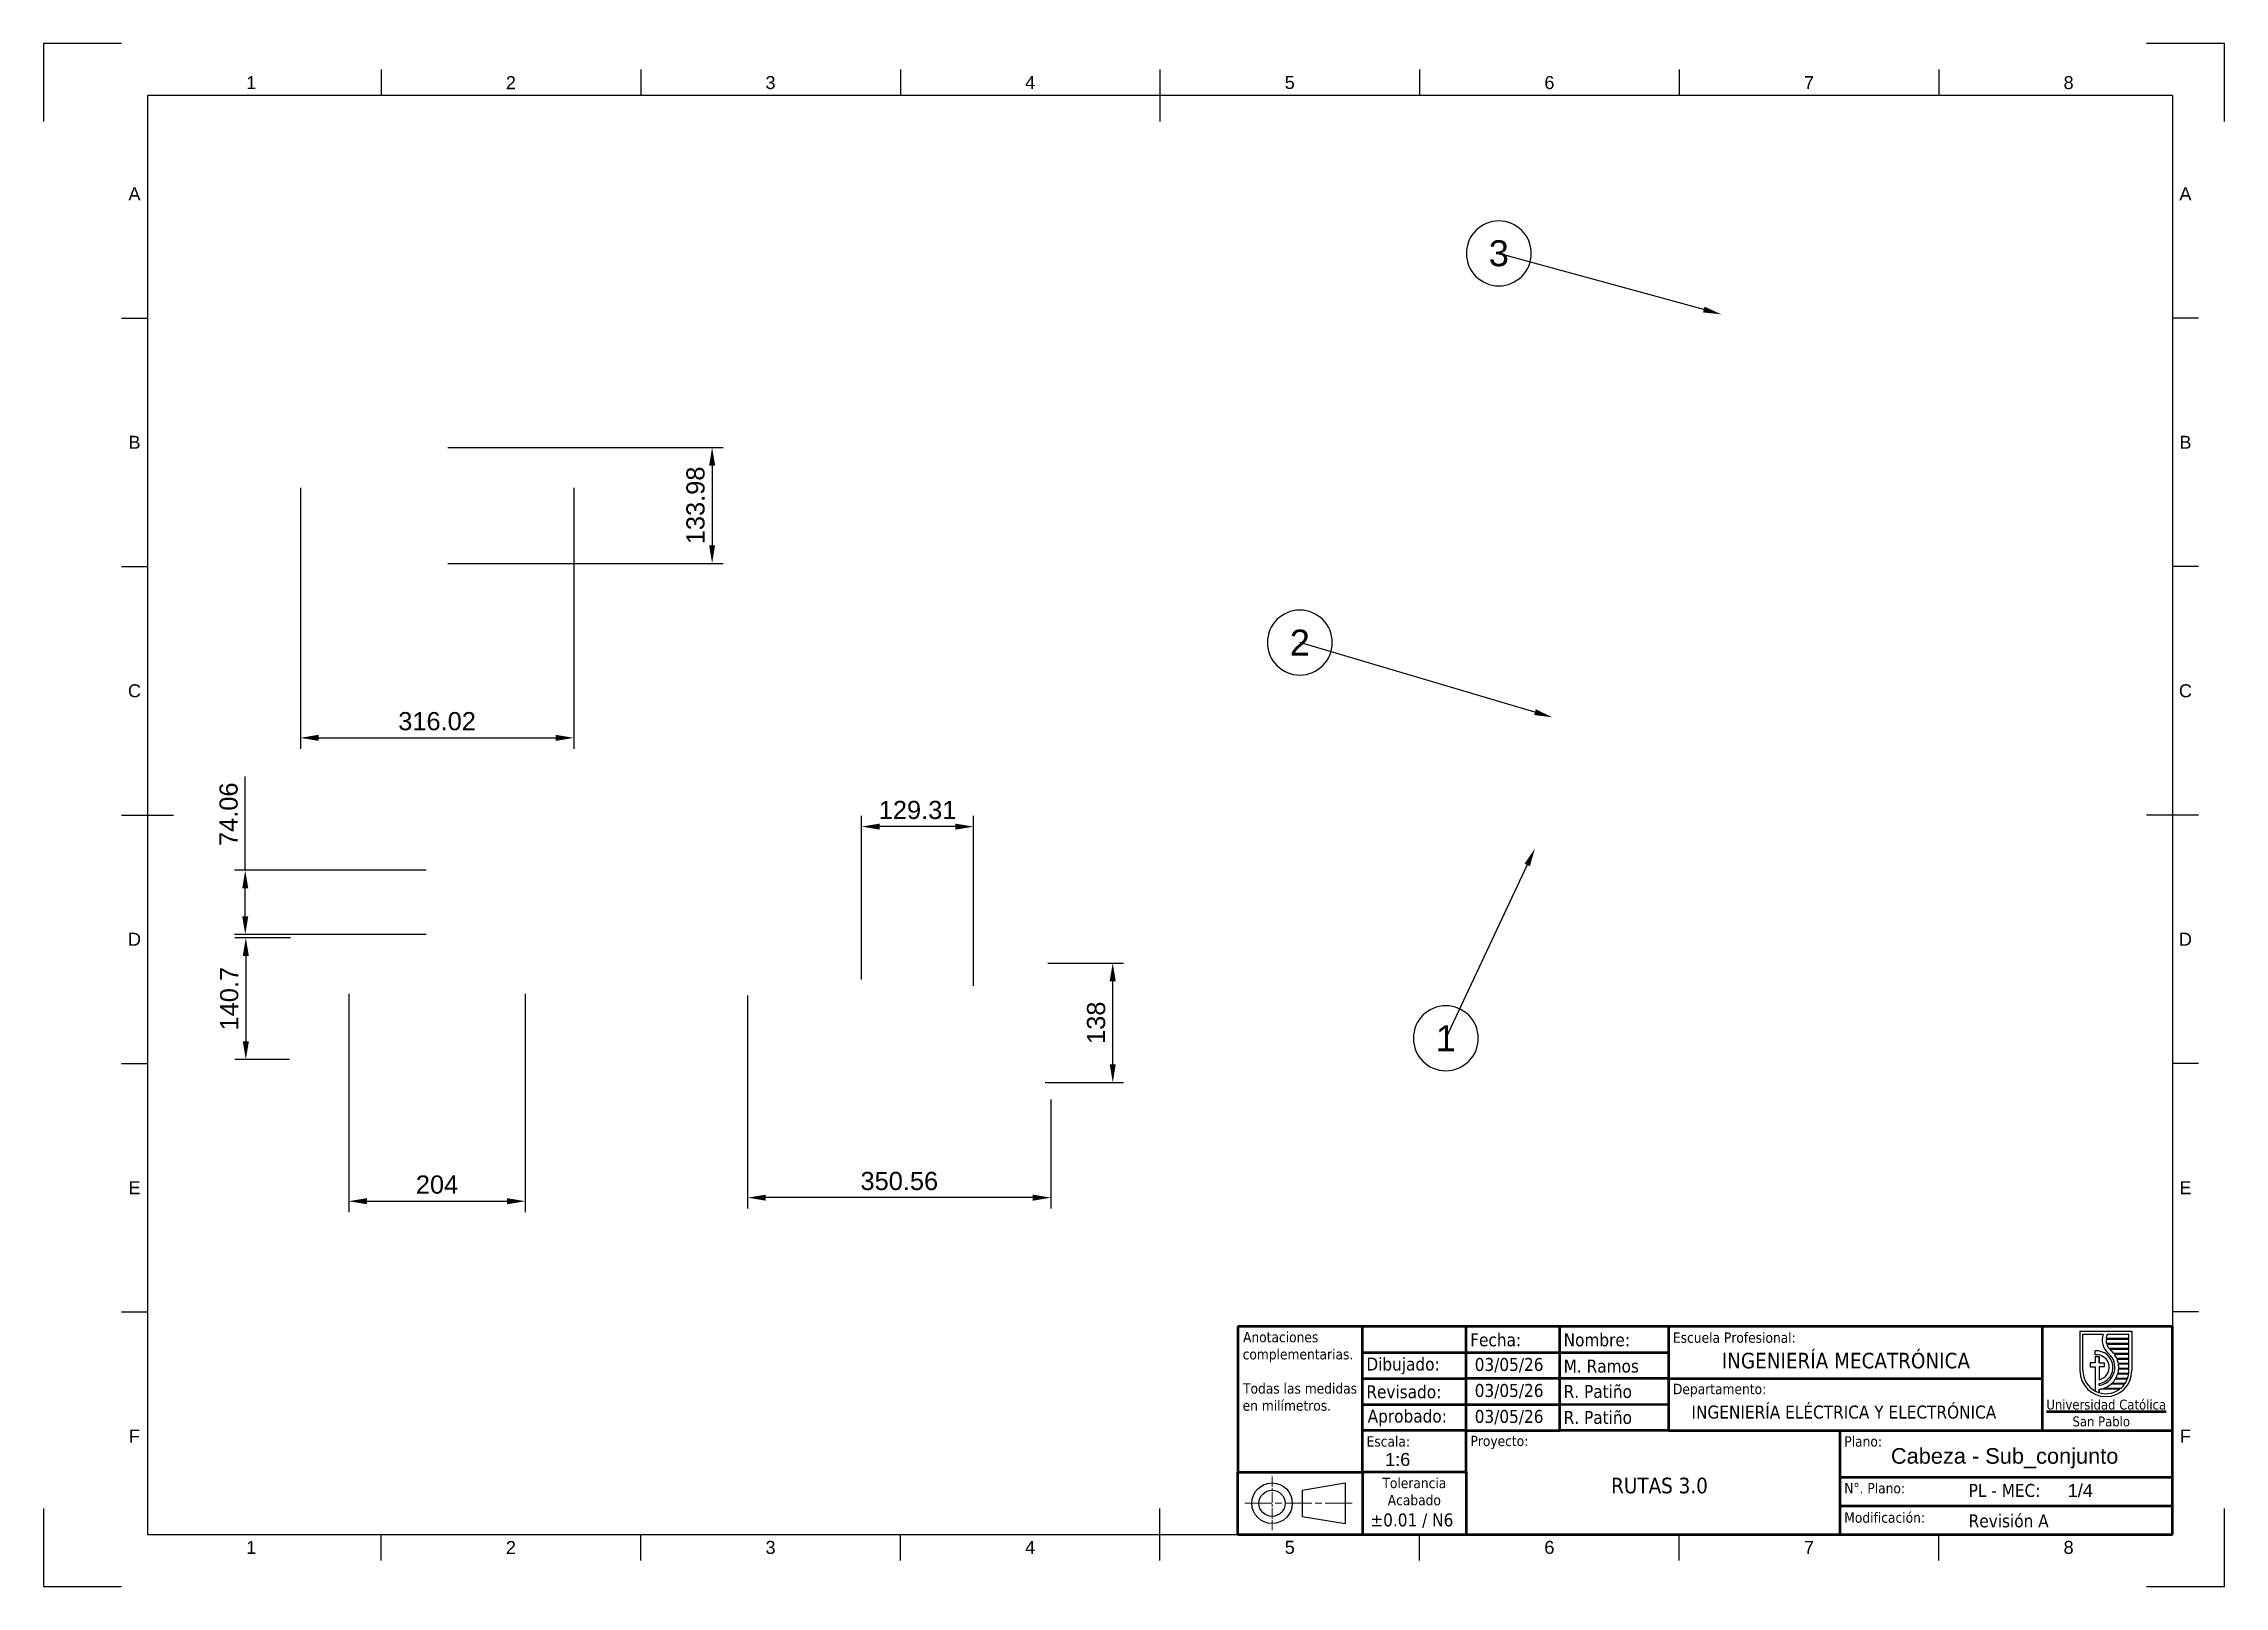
# Paper-space layout 'Ensamblaje' of a CAD drawing. Header units: millimetres. Extents: x 0 to 420, y 0 to 297.
import ezdxf
from ezdxf import colors
from ezdxf.entities.mleader import LeaderData, LeaderLine
from ezdxf.enums import TextEntityAlignment as Align
from ezdxf.math import Vec2, Vec3

# ---------------------------------------------------------------- set-up
doc = ezdxf.new("R2010")
doc.units = ezdxf.units.MM
doc.header["$LTSCALE"] = 0.75
doc.linetypes.add('CHAIN', pattern=[0.35429999999999995, 0.2362, -0.0295, 0.0591, -0.0295])
for name, color, linetype, lineweight in [('Balloons', 7, 'Continuous', 25), ('BORDER', 7, 'Continuous', 25), ('FD_Dimensions', 7, 'Continuous', 25), ('Notes', 7, 'Continuous', 25), ('Title (ISO)', 7, 'Continuous', 50), ('TITLEBLOCK', 7, 'Continuous', 35)]:
    doc.layers.add(name, color=color, linetype=linetype, lineweight=lineweight)
doc.styles.add('FusionTitle', font='arial.ttf')
doc.styles.add('MtXpl_Tahoma', font='tahoma.ttf')
doc.styles.add('MtXpl_Tahoma_1', font='tahomabd.ttf')
doc.styles.get("Standard").update_dxf_attribs({"font": 'arial.ttf'})
doc.dimstyles.new('Dim-ISO-25', dxfattribs={"dimtxt": 3.5, "dimasz": 3.5, "dimexe": 2.1, "dimexo": 2.1, "dimgap": 1.4, "dimtad": 1, "dimzin": 12, "dimdsep": 46, "dimtxsty": 'Standard', "dimcen": 0, "dimazin": 3, "dimtp": 0.1, "dimtm": 0.1000000001, "dimtfac": 0.7142857142857143, "dimtmove": 0, "dimatfit": 3, "dimfxl": 1, "dimtzin": 12, "dimarcsym": 0})

# ---------------------------------------------------------------- blocks, each defined once
blk = doc.blocks.new('ISO_A3_SHEET')
at = {"layer": 'BORDER'}
for p, q in [((65, 292), (65.00000000000011, 287)), ((115, 292), (115.0000000000001, 287)), ((165, 292), (165.0000000000001, 287)), ((215, 292), (215, 282)), ((265, 292), (265.0000000000001, 287)), ((315, 292), (315.0000000000001, 287)), ((365, 292), (365, 287)), ((410, 287), (20, 287)), ((20, 287), (20, 10)), ((410, 287), (410, 10)), ((15, 244.16666), (20, 244.1666599999999)), ((415, 244.16666), (410, 244.1666599999999)), ((15, 196.33333), (20, 196.33333)), ((415, 196.33333), (410, 196.33333)), ((15, 148.5), (25, 148.5)), ((415, 148.5), (405, 148.5)), ((15, 100.66667), (20, 100.66667)), ((415, 100.66667), (410, 100.66667)), ((15, 52.83334000000001), (20, 52.83334000000001)), ((415, 52.83334000000001), (410, 52.83334000000001)), ((215, 5), (215, 15)), ((20, 10), (410, 10)), ((65, 4.999999999999996), (65.00000000000011, 9.999999999999996)), ((115, 4.999999999999996), (115.0000000000001, 9.999999999999996)), ((165, 4.999999999999996), (165.0000000000001, 9.999999999999996)), ((265, 4.999999999999996), (265.0000000000001, 9.999999999999996)), ((315, 4.999999999999996), (315.0000000000001, 9.999999999999996)), ((365, 4.999999999999996), (365, 9.999999999999996))]:
    blk.add_line(p, q, dxfattribs=at)
at = {"layer": 'Defpoints'}
for p, q in [((15, 297), (0, 297)), ((0, 297), (0, 282)), ((420, 297), (405, 297)), ((420, 282), (420, 297)), ((0, 15), (0, 0)), ((420, 0), (420, 15)), ((0, 0), (15, 0)), ((405, 0), (420, 0))]:
    blk.add_line(p, q, dxfattribs=at)
at = {"layer": 'BORDER', "style": 'FusionTitle'}
for s, p in [('1', (40, 289.5)), ('2', (90, 289.5)), ('3', (140, 289.5)), ('4', (189.9999999999999, 289.5)), ('5', (240, 289.5)), ('6', (290, 289.5)), ('7', (339.9999999999999, 289.5)), ('8', (389.9999999999998, 289.5)), ('A', (17.5, 268.0833299999999)), ('A', (412.5, 268.0833299999999)), ('B', (17.5, 220.25)), ('B', (412.5, 220.25)), ('C', (17.5, 172.41667)), ('C', (412.5, 172.41667)), ('D', (17.5, 124.58334)), ('D', (412.5, 124.58334)), ('E', (17.5, 76.75001000000003)), ('E', (412.5, 76.75001000000003)), ('F', (17.5, 28.91668000000003)), ('F', (412.5, 28.91668000000003)), ('1', (40, 7.499999999999996)), ('2', (90, 7.499999999999996)), ('3', (140, 7.499999999999996)), ('4', (189.9999999999999, 7.499999999999996)), ('5', (240, 7.499999999999996)), ('6', (290, 7.499999999999996)), ('7', (339.9999999999999, 7.499999999999996)), ('8', (389.9999999999998, 7.499999999999996))]:
    blk.add_text(s, height=2.5, dxfattribs=at).set_placement(p, align=Align.MIDDLE)
blk = doc.blocks.new('MEC_UCSP_2026_ROTULO')
at = {"color": 7, "lineweight": 25}
blk.add_line((-17.82007871333789, 39.12797008913213), (-7.820078713337921, 39.12797008913213), dxfattribs=at)
at = {"lineweight": 25}
for p, q in [((-17.82007871333789, 39.12797008913213), (-17.82007871333798, 31.5259292728062)), ((-17.25885422354406, 31.5259292728062), (-17.2588542235404, 38.56674559933606)), ((-17.2588542235404, 38.56674559933606), (-13.32418381277256, 38.5667455993366)), ((-12.51933089246779, 38.56674559933609), (-8.381303203135417, 38.56674559933606)), ((-8.381303203135417, 37.68664355851942), (-8.381303203135417, 38.56674559933606)), ((-7.820078713337921, 39.12797008913213), (-7.82007871333866, 31.5259292728062)), ((-14.86089503986918, 34.58715376260142), (-14.86089503986918, 35.32694968096956)), ((-14.86089503986918, 34.23001090545893), (-14.86089503986918, 33.00552110954084)), ((-14.86089503986918, 34.23001090545893), (-14.12109912150174, 34.23001090545893)), ((-14.12109912150174, 34.23001090545893), (-14.12109912150174, 33.00552110954084)), ((-8.381303203135417, 37.5336530285598), (-12.79277127736913, 37.53365302855852)), ((-8.381303203135417, 37.68664355851942), (-12.78054656590325, 37.68664355851615)), ((-8.381303203135417, 36.73001090545901), (-12.70607927322845, 36.73001090545731)), ((-8.381303203135417, 36.57702037549865), (-12.6594390763392, 36.57702037549919)), ((-8.381303203135417, 35.77337825239744), (-12.21402312631682, 35.77337825240085)), ((-8.381303203135417, 35.62038772243736), (-12.07850434150799, 35.62038772243906)), ((-8.381303203135417, 34.81674559933606), (-11.2787025788474, 34.81674559933549)), ((-8.381303203135417, 34.66375506937598), (-11.16276013290297, 34.6637550693757)), ((-8.381303203135417, 33.86011294627491), (-10.70535653292654, 33.86011294628059)), ((-8.381303203135417, 33.70712241631423), (-10.64256039242093, 33.70712241631722)), ((-8.381303203135417, 36.73001090545901), (-8.381303203135417, 37.5336530285598)), ((-8.381303203135417, 35.77337825239744), (-8.381303203135417, 36.57702037549865)), ((-8.381303203135417, 34.81674559933606), (-8.381303203135417, 35.62038772243736)), ((-8.381303203135417, 33.86011294627491), (-8.381303203135417, 34.66375506937598)), ((-8.381303203135417, 32.90348029321348), (-8.381303203135417, 33.70712241631423)), ((-14.86089503986918, 33.00552110954084), (-15.85579299904893, 33.00552110954084)), ((-15.85579299904893, 33.00552110954084), (-15.85579299904893, 32.26572519117309)), ((-15.85579299904893, 32.26572519117309), (-14.86089503986918, 32.26572519117309)), ((-14.86089503986918, 32.26572519117309), (-14.86089503986861, 27.58412806633331)), ((-14.12109912150174, 33.00552110954084), (-13.12620116231744, 33.00552110954084)), ((-14.12109912150174, 32.26572519117309), (-14.12109912150174, 29.78010925564354)), ((-13.12620116231744, 32.26572519117309), (-14.12109912150174, 32.26572519117309)), ((-13.12620116231744, 33.00552110954084), (-13.12620116231744, 32.26572519117309)), ((-8.697507592794068, 29.88059180406401), (-11.015812137164, 29.88059180406836)), ((-8.639692529701392, 30.03358233404083), (-10.92334821579118, 30.03358233403372)), ((-8.435057196075093, 30.83722445713596), (-10.5650479147281, 30.83722445712547)), ((-8.413749375435032, 30.99021498709149), (-10.51816568219112, 30.99021498709516)), ((-8.381303203135417, 32.90348029321348), (-10.41825567445233, 32.90348029321973)), ((-8.381303203135417, 32.7504897632538), (-10.39417659380808, 32.75048976324967)), ((-8.381303203135417, 31.79385711019265), (-10.36969154417369, 31.79385711019009)), ((-8.381303203135417, 31.94684764015233), (-10.35914760263825, 31.94684764015744)), ((-8.381303203135417, 31.94684764015233), (-8.381303203135417, 32.7504897632538)), ((-8.381303203134166, 31.5259292728062), (-8.381303203135417, 31.79385711019265)), ((-14.12109912150174, 29.03087830481638), (-14.12109912150174, 28.67061980179841)), ((-14.12109912150174, 27.92604761685806), (-14.12109912150174, 27.28210152800732)), ((-10.16695332604024, 27.96732649794356), (-13.8475270577452, 27.96732649794859)), ((-9.9732325166882, 28.12031702790773), (-13.25743073190426, 28.12031702790719)), ((-9.223903034189448, 28.92395915101665), (-11.84369462187186, 28.92395915100101)), ((-9.118021584020994, 29.07694968096405), (-11.67457068741658, 29.07694968096746))]:
    blk.add_line(p, q, dxfattribs=at)
for p, q in [((-14.12109912150174, 34.23001090545893), (-14.12109912150174, 33.00552110954084)), ((-14.12109912150174, 29.03087830481638), (-14.12109912150174, 28.67061980179841)), ((-14.12109912150174, 27.92604761685806), (-14.12109912150174, 27.28210152800732))]:
    blk.add_line(p, q)
for centre, radius, start, end in [((-10.21803789701403, 37.40490257738483), 3.316326530611559, 159.4918656993343, 229.9700718067654), ((-10.21803789701403, 37.40490257738483), 2.577950476363431, 153.2123733154867, 173.7256833307225), ((-14.6206095317221, 32.16368437484741), 3.172378369984435, 279.0592714309968, 94.343915471701), ((-14.6206095317221, 32.16368437484741), 2.435352335660864, 281.8358252640742, 95.66233518190684), ((-14.6206095317221, 32.16368437484741), 3.528598979965288, 278.1381585843023, 49.97007180684657), ((-10.21803789701403, 37.40490257738483), 2.577950476365546, 177.1372888432088, 195.1765316270082), ((-10.21803789701403, 37.40490257738483), 2.577950476368689, 198.7318621581001, 219.2626672245313), ((-14.6206095317221, 32.16368437484741), 4.266975034208035, 38.44523315686742, 49.97007180684411), ((-14.6206095317221, 32.16368437484741), 4.266975034207811, 23.42646200813538, 35.86742520869092), ((-14.6206095317221, 32.16368437484741), 4.266975034207594, 9.984231373630882, 21.20568948941422), ((-12.82007871333832, 31.52592927280853), 4.999999999999758, 180, 0), ((-12.82007871333832, 31.52592927280853), 4.4387755102058, 180, 306.7064644667793), ((-14.6206095317221, 32.16368437484741), 4.266975034208619, 313.6639947182234, 327.6519414187218), ((-14.6206095317221, 32.16368437484741), 4.266975034208469, 330.0524779574881, 341.8885378785549), ((-14.6206095317221, 32.16368437484741), 4.266975034207097, 344.0372700211091, 355.0278216395938), ((-14.6206095317221, 32.16368437484741), 4.266975034206616, 357.0871207105816, 7.904513512973684), ((-12.82007871333832, 31.52592927280853), 4.438775510205517, 326.5146233769007, 338.2428261347644), ((-12.82007871333832, 31.52592927280853), 4.438775510204583, 340.3540545835053, 351.0741278924189), ((-12.82007871333832, 31.52592927280853), 4.438775510203749, 353.0680938023798, 0), ((-14.6206095317221, 32.16368437484741), 4.266975034211123, 276.722704602621, 280.4383889219063), ((-14.6206095317221, 32.16368437484741), 4.266975034210507, 288.6309931772285, 310.6013718740909), ((-12.82007871333832, 31.52592927280853), 4.438775510205478, 309.8931906980974, 324.1128287902)]:
    blk.add_arc(centre, radius, start, end, dxfattribs=at)
at = {"lineweight": 35}
blk.add_arc((-10.21803789701403, 37.40490257738483), 2.577950476368822, 223.8062830758607, 229.9700718067466, dxfattribs=at)
at = {"layer": 'Title (ISO)'}
for p, q in [((0, 40), (-180, 39.99999999999997)), ((-180, 39.99999999999997), (-180, 11.99999999999999)), ((-156.0002274212786, 34.99999999999994), (-156.0002274212786, 40)), ((-136.0000000003106, 34.99999999999994), (-136.0000000003106, 39.99999999999994)), ((-117.9999999733539, 35.00495612564612), (-117.9999999733539, 40)), ((-96.99999997335391, 34.99999999999991), (-96.99999997335391, 40)), ((-24.99999999999997, 19.99985415971426), (-25, 40)), ((0, 11), (0, 40)), ((-156.0002274212786, 29.95122079275717), (-156.0002274212786, 34.99999999999994)), ((-156.0002274212786, 34.99999999999994), (-136.0000000003106, 34.99999999999994)), ((-136.0000000003106, 35.00495612564612), (-117.9999999733539, 35.00495612564612)), ((-136.0000000003106, 29.99992707985709), (-136.0000000003106, 34.99999999999994)), ((-117.9999999734172, 29.99992707985712), (-117.9999999734172, 35.00983933114958)), ((-117.9999999733539, 35.00495612564612), (-96.99999997335391, 35.00495612564612)), ((-96.99999997335391, 29.99992707985712), (-96.99999997335391, 34.99999999999991)), ((-156.0002274212786, 29.99992707985709), (-136.0000000003106, 29.99992707985709)), ((-156.0002274212786, 24.96412808077291), (-156.0002274212786, 29.95122079275717)), ((-136.0000000003106, 19.99999999999996), (-136.0000000003106, 29.99999999999994)), ((-136.0000000003106, 29.99999999999994), (-136.0000000003106, 29.99992707985709)), ((-117.9999999734172, 29.99992707985712), (-136.0000000003106, 29.99992707985709)), ((-117.9999999734172, 25.05840130746574), (-117.9999999734172, 29.99992707985712)), ((-96.99999997335391, 29.99992707985712), (-117.9999999734172, 29.99992707985712)), ((-96.99999997335391, 29.99992707985712), (-25, 29.99992707985714)), ((-96.99999997335391, 24.9999999999999), (-96.99999997335391, 29.99992707985712)), ((-156.0002274212786, 24.99999999999997), (-136.0000000003106, 24.99999999999996)), ((-156.0002274212786, 19.99999999999996), (-156.0002274212786, 24.96412808077291)), ((-136.0000000003106, 24.99999999999996), (-117.9999999734164, 24.99999999999997)), ((-117.9999999733539, 19.9999326890988), (-117.9999999734172, 25.05840130746574)), ((-96.99999997335411, 24.93530076881218), (-117.9999999734165, 24.99983720889105)), ((-96.99999997335391, 19.99985415971423), (-96.99999997335391, 24.9999999999999)), ((-136.0000000003106, 19.99999999999996), (-156.0002274212786, 19.99999999999996)), ((-156.0002274212786, 11.99999999999999), (-156.0002274212786, 19.99999999999996)), ((-136.0000000003106, 11.99999999999999), (-136.0000000003106, 19.99999999999996)), ((-136.0000000003106, 19.99999999999996), (-117.9999999733539, 19.9999326890988)), ((-96.99999997335391, 19.99985415971423), (-117.9999999733539, 19.9999326890988)), ((-96.99999997335391, 19.99985415971423), (-64, 19.99985415971426)), ((-64, 11), (-64, 19.99985415971426)), ((-64, 19.99985415971426), (5.684341886080801e-14, 19.99985415971426)), ((-180, 11.99999999999999), (-156.0002274212786, 11.99999999999999)), ((-180, 1.4210854715202e-14), (-180, 11.99999999999999)), ((-136.0000000003106, 11.99999999999999), (-156.0002274212786, 11.99999999999999)), ((-156.0002274212786, 11.99999999999999), (-156.0002274212786, 1.4210854715202e-14)), ((-136.0000000003106, 11.99999999999999), (-136.0000000003106, 0)), ((-64, 11), (0, 11)), ((-64, 5.5), (-64, 11)), ((0, 0), (0, 11)), ((-64, 0), (-64, 5.5)), ((-64, 5.5), (-0.08950819832995194, 5.5)), ((-180, 1.4210854715202e-14), (0, 0))]:
    blk.add_line(p, q, dxfattribs=at)
at = {"layer": 'Title (ISO)', "linetype": 'CHAIN', "lineweight": 18, "ltscale": 11.50632762908936}
blk.add_line((-173.4142274458712, 11.17744372809426), (-173.4142274458712, 0.8225562719057677), dxfattribs=at)
at = {"layer": 'Title (ISO)', "lineweight": 25}
for p, q in [((-167.6420450572414, 8.519999999999925), (-159.3142274212786, 9.899999999999949)), ((-167.6420450572414, 8.519999999999925), (-167.6420450572414, 3.480000000000047)), ((-159.3142274212786, 9.899999999999949), (-159.3142274212786, 2.100000000000037)), ((-167.6420450572414, 3.480000000000047), (-159.3142274212786, 2.100000000000037))]:
    blk.add_line(p, q, dxfattribs=at)
at = {"layer": 'Title (ISO)', "linetype": 'CHAIN', "lineweight": 18, "ltscale": 29.1260986328125}
blk.add_line((-178.6415298339876, 6.000000000000028), (-158.0027764175782, 6.000000000000028), dxfattribs=at)
at = {"layer": 'Title (ISO)', "lineweight": 25}
for radius in [3.899999999999889, 2.519999999999929]:
    blk.add_circle((-173.4142274212783, 6.000000000000028), radius, dxfattribs=at)
at = {"layer": 'Title (ISO)'}
for s, height, style, p in [('Anotaciones', 2, 'MtXpl_Tahoma', (-179, 36.98703402280805)), ('Fecha:', 2.5, 'MtXpl_Tahoma', (-135.2535258562793, 36.21977837474815)), ('Nombre:', 2.5, 'MtXpl_Tahoma', (-117.2535289266818, 36.21977837474815)), ('Escuela Profesional:', 2, 'MtXpl_Tahoma', (-96.20282068502348, 36.89657488247146)), ('complementarias.', 2, 'MtXpl_Tahoma', (-179.0792478173271, 33.69408695956644)), ('Dibujado:', 2.5, 'MtXpl_Tahoma', (-155.2535258562794, 31.54885829415709)), ('03/05/26', 2.5, 'MtXpl_Tahoma', (-134.3794492948288, 31.47070495036069)), ('M. Ramos', 2.5, 'MtXpl_Tahoma', (-117.2535258562794, 31.16093329152926)), ('INGENIERÍA MECATRÓNICA', 3, 'MtXpl_Tahoma', (-86.81229012760241, 31.96701908791624)), ('Todas las medidas', 2, 'MtXpl_Tahoma', (-179, 27.10819283308323)), ('en milímetros.', 2, 'MtXpl_Tahoma', (-179.0792478173271, 23.81524576984162)), ('Revisado:', 2.5, 'MtXpl_Tahoma', (-155.2535258562794, 26.21977837474811)), ('03/05/26', 2.5, 'MtXpl_Tahoma', (-134.3794492948287, 26.46574882471453)), ('R. Patiño', 2.5, 'MtXpl_Tahoma', (-117.2539534535965, 26.26762581047882)), ('Departamento:', 2, 'MtXpl_Tahoma', (-96.20282066720969, 26.99992707985712)), ('INGENIERÍA ELÉCTRICA Y ELECTRÓNICA', 2.5, 'MtXpl_Tahoma', (-92.63280725319002, 22.30576416643018)), ('%%UUniversidad Católica', 1.9, 'MtXpl_Tahoma', (-24.29053623095376, 24.04516636423993)), ('Aprobado:', 2.5, 'MtXpl_Tahoma', (-155, 21.53962390866349)), ('03/05/26', 2.5, 'MtXpl_Tahoma', (-134.3794492948288, 21.46574882471453)), ('R. Patiño', 2.5, 'MtXpl_Tahoma', (-117.2535258562794, 21.27277641706775)), ('San Pablo', 1.9, 'MtXpl_Tahoma_1', (-19.25371676266508, 20.80358770980868)), ('Escala:', 2, 'MtXpl_Tahoma', (-155.2028206850235, 16.91000671591668)), ('Proyecto:', 2, 'MtXpl_Tahoma', (-135.2028206850235, 16.99999605836287)), ('Plano:', 2, 'MtXpl_Tahoma', (-63.20282068502348, 16.90986087563098)), ('Tolerancia', 2, 'MtXpl_Tahoma', (-152.1590987177111, 8.910858839750276)), ('RUTAS 3.0', 3, 'MtXpl_Tahoma', (-108.1081883482615, 7.920410227515697)), ('N°. Plano:', 2, 'MtXpl_Tahoma', (-63.20282068502348, 7.910006715916737)), ('PL - MEC:', 2.5, 'MtXpl_Tahoma', (-39.2535258562794, 7.215748824714574)), ('Acabado', 2, 'MtXpl_Tahoma', (-151.1335782341651, 5.61791177650867)), ('Modificación:', 2, 'MtXpl_Tahoma', (-63.20282068502348, 2.248824714573937)), ('±0.01 / N6', 2.5, 'MtXpl_Tahoma', (-154.4859959641852, 1.54398925453323)), ('Revisión A', 2.5, 'MtXpl_Tahoma', (-39.2535258562794, 1.369039623908663))]:
    blk.add_text(s, height=height, dxfattribs=dict(at, style=style)).set_placement(p)
at = {"layer": 'TITLEBLOCK', "lineweight": 13}
blk.add_attdef('SCALE', (-151.6438633968809, 13.18046197505817), '', height=2.5, dxfattribs=at)
blk.add_attdef('SHEET', text='', height=2.5, dxfattribs=at).set_placement((-17.74687435542123, 7.205111655436368), align=Align.CENTER)
blk = doc.blocks.new('*B217')
at = {"transparency": 16777216}
for start, end in [(90, 270), (270, 90)]:
    blk.add_arc((0, 0), 6.25, start, end, dxfattribs=at)
at = {"transparency": 16777216, "insert": (0, 0), "char_height": 5, "attachment_point": 5}
blk.add_mtext('1', dxfattribs=at)
blk = doc.blocks.new('*B216')
at = {"transparency": 16777216}
for start, end in [(90, 270), (270, 90)]:
    blk.add_arc((0, 0), 6.25, start, end, dxfattribs=at)
at = {"transparency": 16777216, "insert": (0, 0), "char_height": 5, "attachment_point": 5}
blk.add_mtext('2', dxfattribs=at)
blk = doc.blocks.new('*B218')
at = {"transparency": 16777216}
for start, end in [(90, 270), (270, 90)]:
    blk.add_arc((0, 0), 6.25, start, end, dxfattribs=at)
at = {"transparency": 16777216, "insert": (0, 0), "char_height": 5, "attachment_point": 5}
blk.add_mtext('3', dxfattribs=at)
blk = doc.blocks.new('*D70')
at = {"layer": 'Defpoints', "color": 0, "transparency": 16777216}
for p in [(191.2855539482738, 120.0002336250353), (205.903692930461, 120.0002336250353), (190.7893387922001, 97.00023362503518)]:
    blk.add_point(p, dxfattribs=at)
at = {"layer": 'FD_Dimensions', "color": 0, "lineweight": -2, "transparency": 16777216}
for p, q in [((193.3855539482738, 120.0002336250353), (208.003692930461, 120.0002336250353)), ((205.903692930461, 100.5002336250352), (205.903692930461, 116.5002336250353)), ((192.8893387922001, 97.00023362503518), (208.003692930461, 97.00023362503518))]:
    blk.add_line(p, q, dxfattribs=at)
at = {"layer": 'FD_Dimensions', "color": 0, "transparency": 16777216}
for points in [[(205.3203595971277, 116.5002336250353), (206.4870262637944, 116.5002336250353), (205.903692930461, 120.0002336250353)], [(205.3203595971277, 100.5002336250352), (206.4870262637944, 100.5002336250352), (205.903692930461, 97.00023362503518)]]:
    blk.add_solid(points, dxfattribs=at)
at = {"layer": 'FD_Dimensions', "color": 0, "transparency": 16777216, "insert": (202.7154937490149, 108.5002336250351), "char_height": 3.5, "attachment_point": 5, "rotation": 90}
blk.add_mtext('138', dxfattribs=at)
blk = doc.blocks.new('*D72')
at = {"layer": 'Defpoints', "color": 0, "transparency": 16777216}
for p in [(49.44271224794125, 213.5818536112181), (102.1125644490721, 213.5819342181771), (102.1126413228477, 163.3514025991033)]:
    blk.add_point(p, dxfattribs=at)
at = {"layer": 'FD_Dimensions', "color": 0, "lineweight": -2, "transparency": 16777216}
for p, q in [((49.44271546182181, 211.4818536112206), (49.44279233559743, 161.2513219921468)), ((102.1125676629526, 211.4819342181795), (102.1126445367283, 161.2514025991058)), ((52.94278912171278, 163.3513273486119), (98.6126413228518, 163.3513972426357))]:
    blk.add_line(p, q, dxfattribs=at)
at = {"layer": 'FD_Dimensions', "color": 0, "transparency": 16777216}
for points in [[(52.94278822896818, 163.9346606819446), (52.94279001445737, 162.7679940152793), (49.44278912171688, 163.3513219921443)], [(98.6126404301072, 163.9347305759684), (98.6126422155964, 162.768063909303), (102.1126413228477, 163.3514025991033)]]:
    blk.add_solid(points, dxfattribs=at)
at = {"layer": 'FD_Dimensions', "color": 0, "transparency": 16777216, "insert": (75.77771034300068, 166.5395614770662), "char_height": 3.5, "attachment_point": 5, "rotation": 8.768656744709109e-05}
blk.add_mtext('316.02', dxfattribs=at)
blk = doc.blocks.new('*D73')
at = {"layer": 'Defpoints', "color": 0, "transparency": 16777216}
for p in [(58.76891899719054, 116.1691615417017), (92.76891899719055, 116.1461902887233), (92.76891899719055, 74.14619028872335)]:
    blk.add_point(p, dxfattribs=at)
at = {"layer": 'FD_Dimensions', "color": 0, "lineweight": -2, "transparency": 16777216}
for p, q in [((58.76891899719054, 114.0691615417017), (58.76891899719054, 72.04619028872335)), ((92.76891899719055, 114.0461902887234), (92.76891899719055, 72.04619028872335)), ((62.26891899719054, 74.14619028872335), (89.26891899719055, 74.14619028872335))]:
    blk.add_line(p, q, dxfattribs=at)
at = {"layer": 'FD_Dimensions', "color": 0, "transparency": 16777216}
for points in [[(62.26891899719054, 74.72952362205667), (62.26891899719054, 73.56285695539002), (58.76891899719054, 74.14619028872335)], [(89.26891899719055, 74.72952362205667), (89.26891899719055, 73.56285695539002), (92.76891899719055, 74.14619028872335)]]:
    blk.add_solid(points, dxfattribs=at)
at = {"layer": 'FD_Dimensions', "color": 0, "transparency": 16777216, "insert": (75.76891899719055, 77.33319574574926), "char_height": 3.5, "attachment_point": 5}
blk.add_mtext('204', dxfattribs=at)
blk = doc.blocks.new('*D74')
at = {"layer": 'Defpoints', "color": 0, "transparency": 16777216}
for p in [(38.83257659864714, 137.8563478752723), (75.7792311157387, 137.8563478752723), (75.7792311157387, 125.5128985924483)]:
    blk.add_point(p, dxfattribs=at)
at = {"layer": 'FD_Dimensions', "color": 0, "lineweight": -2, "transparency": 16777216}
for p, q in [((38.83257659864714, 137.8563478752723), (38.83257659864713, 155.936020453717)), ((73.6792311157387, 137.8563478752723), (36.73257659864714, 137.8563478752723)), ((38.83257659864714, 129.0128985924482), (38.83257659864714, 134.3563478752723)), ((73.6792311157387, 125.5128985924483), (36.73257659864714, 125.5128985924483))]:
    blk.add_line(p, q, dxfattribs=at)
at = {"layer": 'FD_Dimensions', "color": 0, "transparency": 16777216}
for points in [[(38.2492432653138, 134.3563478752723), (39.41590993198047, 134.3563478752723), (38.83257659864714, 137.8563478752723)], [(38.2492432653138, 129.0128985924482), (39.41590993198047, 129.0128985924482), (38.83257659864714, 125.5128985924483)]]:
    blk.add_solid(points, dxfattribs=at)
at = {"layer": 'FD_Dimensions', "color": 0, "transparency": 16777216, "insert": (35.64557114162125, 148.6461841644946), "char_height": 3.5, "attachment_point": 5, "rotation": 90}
blk.add_mtext('74.06', dxfattribs=at)
blk = doc.blocks.new('*D75')
at = {"layer": 'Defpoints', "color": 0, "transparency": 16777216}
for p in [(49.61674014505439, 124.8575573620742), (38.94589778240553, 101.4080406540352), (49.44589778240536, 101.4080406540352)]:
    blk.add_point(p, dxfattribs=at)
at = {"layer": 'FD_Dimensions', "color": 0, "lineweight": -2, "transparency": 16777216}
for p, q in [((47.51674014505438, 124.8575573620742), (36.84589778240552, 124.8575573620742)), ((38.94589778240552, 121.3575573620742), (38.94589778240553, 104.9080406540352)), ((47.34589778240535, 101.4080406540352), (36.84589778240553, 101.4080406540352))]:
    blk.add_line(p, q, dxfattribs=at)
at = {"layer": 'FD_Dimensions', "color": 0, "transparency": 16777216}
for points in [[(38.36256444907219, 121.3575573620742), (39.52923111573886, 121.3575573620742), (38.94589778240552, 124.8575573620742)], [(38.3625644490722, 104.9080406540352), (39.52923111573887, 104.9080406540352), (38.94589778240553, 101.4080406540352)]]:
    blk.add_solid(points, dxfattribs=at)
at = {"layer": 'FD_Dimensions', "color": 0, "transparency": 16777216, "insert": (35.75889232537963, 113.1327990080547), "char_height": 3.5, "attachment_point": 5, "rotation": 90}
blk.add_mtext('140.7', dxfattribs=at)
blk = doc.blocks.new('*D76')
at = {"layer": 'Defpoints', "color": 0, "transparency": 16777216}
for p in [(75.77922923153281, 219.2670662183978), (75.77923111573875, 196.9367430547908), (128.7501755294788, 196.9367430547908)]:
    blk.add_point(p, dxfattribs=at)
at = {"layer": 'FD_Dimensions', "color": 0, "lineweight": -2, "transparency": 16777216}
for p, q in [((77.8792292315328, 219.2670662183978), (130.8501755294788, 219.2670662183978)), ((128.7501755294788, 215.7670662183978), (128.7501755294788, 200.4367430547908)), ((77.87923111573875, 196.9367430547908), (130.8501755294788, 196.9367430547908))]:
    blk.add_line(p, q, dxfattribs=at)
at = {"layer": 'FD_Dimensions', "color": 0, "transparency": 16777216}
for points in [[(128.1668421961455, 215.7670662183978), (129.3335088628122, 215.7670662183978), (128.7501755294788, 219.2670662183978)], [(128.1668421961455, 200.4367430547908), (129.3335088628122, 200.4367430547908), (128.7501755294788, 196.9367430547908)]]:
    blk.add_solid(points, dxfattribs=at)
at = {"layer": 'FD_Dimensions', "color": 0, "transparency": 16777216, "insert": (125.5619763480328, 208.1019046365942), "char_height": 3.5, "attachment_point": 5, "rotation": 90}
blk.add_mtext('133.98', dxfattribs=at)
blk = doc.blocks.new('*D77')
at = {"layer": 'Defpoints', "color": 0, "transparency": 16777216}
for p in [(135.5873831487449, 115.8599078949212), (194.013628953516, 95.83356266110387), (135.5873831487449, 74.83356266110385)]:
    blk.add_point(p, dxfattribs=at)
at = {"layer": 'FD_Dimensions', "color": 0, "lineweight": -2, "transparency": 16777216}
for p, q in [((135.5873831487449, 113.7599078949213), (135.5873831487449, 72.73356266110386)), ((194.013628953516, 93.73356266110387), (194.013628953516, 72.73356266110386)), ((190.513628953516, 74.83356266110385), (139.0873831487449, 74.83356266110385))]:
    blk.add_line(p, q, dxfattribs=at)
at = {"layer": 'FD_Dimensions', "color": 0, "transparency": 16777216}
for points in [[(139.0873831487449, 75.41689599443718), (139.0873831487449, 74.25022932777053), (135.5873831487449, 74.83356266110385)], [(190.513628953516, 75.41689599443718), (190.513628953516, 74.25022932777053), (194.013628953516, 74.83356266110385)]]:
    blk.add_solid(points, dxfattribs=at)
at = {"layer": 'FD_Dimensions', "color": 0, "transparency": 16777216, "insert": (164.8005060511305, 78.02176184254996), "char_height": 3.5, "attachment_point": 5}
blk.add_mtext('350.56', dxfattribs=at)
blk = doc.blocks.new('*D78')
at = {"layer": 'Defpoints', "color": 0, "transparency": 16777216}
for p in [(157.5420774950547, 146.2628985924487), (157.5420774950547, 114.7628985924487), (179.0941957166893, 113.5128985924485)]:
    blk.add_point(p, dxfattribs=at)
at = {"layer": 'FD_Dimensions', "color": 0, "lineweight": -2, "transparency": 16777216}
for p, q in [((157.5420774950547, 116.8628985924487), (157.5420774950547, 148.3628985924487)), ((179.0941957166893, 115.6128985924485), (179.0941957166893, 148.3628985924487)), ((175.5941957166893, 146.2628985924487), (161.0420774950547, 146.2628985924487))]:
    blk.add_line(p, q, dxfattribs=at)
at = {"layer": 'FD_Dimensions', "color": 0, "transparency": 16777216}
for points in [[(161.0420774950547, 146.8462319257821), (161.0420774950547, 145.6795652591154), (157.5420774950547, 146.2628985924487)], [(175.5941957166893, 146.8462319257821), (175.5941957166893, 145.6795652591154), (179.0941957166893, 146.2628985924487)]]:
    blk.add_solid(points, dxfattribs=at)
at = {"layer": 'FD_Dimensions', "color": 0, "transparency": 16777216, "insert": (168.318136605872, 149.4510977738948), "char_height": 3.5, "attachment_point": 5}
blk.add_mtext('129.31', dxfattribs=at)

psp = doc.layouts.new('Ensamblaje')

# ---------------------------------------------------------------- block references
at = {"layer": 'BORDER'}
psp.add_blockref('ISO_A3_SHEET', (0, 0), dxfattribs=at)
at = {"layer": 'TITLEBLOCK'}
psp.add_blockref('MEC_UCSP_2026_ROTULO', (410, 10), dxfattribs=at).add_auto_attribs({'SCALE': '1:6', 'SHEET': '1/4'})

# ---------------------------------------------------------------- texts
at = {"layer": 'Notes', "insert": (345.4980067937428, 26.61063989904005), "char_height": 3, "attachment_point": 1}
psp.add_mtext_dynamic_manual_height_columns('\\pi10.2807;Cabeza - Sub_conjunto', width=64, gutter_width=17.5, heights=[0], dxfattribs=at)

# ---------------------------------------------------------------- dimensions: what is measured, and where the dimension line sits
at = {"layer": 'FD_Dimensions'}
for p1, p2, distance, picture, middle in [((75.77922923153278, 219.2670662183977), (75.77923111573872, 196.9367430547907), 52.97094441373989, '*D76', (125.5619763480328, 208.1019046365942)), ((49.44271224794125, 213.5818536112181), (102.1125644490721, 213.5819342181771), -50.23053161913264, '*D72', (75.77771034300068, 166.5395614770662))]:
    dim = psp.add_aligned_dim(p1=p1, p2=p2, distance=distance, dimstyle='Dim-ISO-25', override={"dimlfac": -6, "dimclrd": 0, "dimclre": 0}, dxfattribs=at)
    dim.commit()
    dim.dimension.update_dxf_attribs({"geometry": picture, "text_midpoint": middle})
dim = psp.add_linear_dim(base=(38.83257659864714, 137.8563478752723), p1=(75.77923111573867, 125.5128985924482), p2=(75.77923111573867, 137.8563478752722), angle=90, dimstyle='Dim-ISO-25', override={"dimlfac": -6}, dxfattribs=at)
dim.commit()
dim.dimension.update_dxf_attribs({"geometry": '*D74', "text_midpoint": (38.83257659864717, 148.6461841644946), "dimtype": 160})
for base, p1, p2, override, picture, middle in [((157.5420774950547, 146.2628985924487), (179.0941957166893, 113.5128985924485), (157.5420774950547, 114.7628985924487), {"dimlfac": -6.000000000000001, "dimclrd": 0, "dimclre": 0}, '*D78', (168.318136605872, 149.4510977738948)), ((92.76891899719055, 74.14619028872335), (58.76891899719054, 116.1691615417017), (92.76891899719055, 116.1461902887233), {"dimlfac": -6, "dimclrd": 0, "dimclre": 0}, '*D73', (75.76891899719055, 77.33319574574926)), ((135.5873831487449, 74.83356266110385), (194.013628953516, 95.83356266110387), (135.5873831487449, 115.8599078949212), {"dimlfac": -6.000000000000001, "dimclrd": 0, "dimclre": 0}, '*D77', (164.8005060511305, 78.02176184254996))]:
    dim = psp.add_linear_dim(base=base, p1=p1, p2=p2, dimstyle='Dim-ISO-25', override=override, dxfattribs=at)
    dim.commit()
    dim.dimension.update_dxf_attribs({"geometry": picture, "text_midpoint": middle})
for base, p1, p2, override, picture, middle in [((38.94589778240553, 101.4080406540352), (49.61674014505437, 124.8575573620741), (49.44589778240533, 101.4080406540352), {"dimlfac": -6, "dimclrd": 0, "dimclre": 0}, '*D75', (35.75889232537963, 113.1327990080547)), ((205.903692930461, 120.0002336250353), (190.7893387922001, 97.00023362503512), (191.2855539482737, 120.0002336250352), {"dimlfac": -6.000000000000001, "dimclrd": 0, "dimclre": 0}, '*D70', (202.7154937490149, 108.5002336250351))]:
    dim = psp.add_linear_dim(base=base, p1=p1, p2=p2, angle=90, dimstyle='Dim-ISO-25', override=override, dxfattribs=at)
    dim.commit()
    dim.dimension.update_dxf_attribs({"geometry": picture, "text_midpoint": middle})

# ---------------------------------------------------------------- leaders
at = {"layer": 'Balloons'}
ml = psp.add_multileader_block('Standard', dxfattribs=at)
ml.set_content('*B218', color=256)
ml.set_leader_properties()
ml.build(insert=Vec2(0, 0))
ml.multileader.update_dxf_attribs({"has_dogleg": 0, "arrow_head_size": 3.5, "block_connection_type": 1})
ctx = ml.context
ctx.base_point, ctx.char_height, ctx.arrow_head_size, ctx.plane_origin = Vec3(280.2600780552918, 256.6143089854239), 3.5, 3.5, Vec3(315.5399074568222, 248.6166328557601)
ctx.attachment_type = 1
notes = []
notes.append((ctx, [(0, (1, 1, 0), (288.2600780552918, 256.6143089854239), (-1, 0), 8, [(0, [(323.1140955896599, 244.8859041404852)], 0, [])])]))
ctx.block.insert = Vec3(280.2600780552918, 256.6143089854239)
ml = psp.add_multileader_block('Standard', dxfattribs=at)
ml.set_content('*B216', color=256)
ml.set_leader_properties()
ml.build(insert=Vec2(0, 0))
ml.multileader.update_dxf_attribs({"has_dogleg": 0, "arrow_head_size": 3.5, "block_connection_type": 1})
ctx = ml.context
ctx.base_point, ctx.char_height, ctx.arrow_head_size, ctx.plane_origin = Vec3(241.9386916230126, 181.6888306216178), 3.5, 3.5, Vec3(283.006888558969, 171.0360135343333)
ctx.attachment_type = 1
notes.append((ctx, [(0, (1, 1, 0), (249.9386916230126, 181.6888306216178), (-1, 0), 8, [(0, [(290.5810766918039, 167.3052848190578)], 0, [])])]))
ctx.block.insert = Vec3(241.9386916230126, 181.6888306216178)
ml = psp.add_multileader_block('Standard', dxfattribs=at)
ml.set_content('*B217', color=256)
ml.set_leader_properties()
ml.build(insert=Vec2(0, 0))
ml.multileader.update_dxf_attribs({"has_dogleg": 0, "arrow_head_size": 3.5, "block_connection_type": 1})
ctx = ml.context
ctx.base_point, ctx.char_height, ctx.arrow_head_size, ctx.plane_origin = Vec3(270.0506078342957, 105.5197757817003), 3.5, 3.5, Vec3(286.8168144167948, 146.5383579244076)
ctx.attachment_type = 1
notes.append((ctx, [(0, (1, 1, 0), (278.0506078342957, 105.5197757817003), (-1, 0), 8, [(0, [(287.217556269381, 142.0457686565437)], 0, [])])]))
ctx.block.insert = Vec3(270.0506078342957, 105.5197757817003)
for ctx, leaders in notes:
    for number, flags, end, landing, length, lines in leaders:
        leader = LeaderData()
        leader.index, (leader.has_last_leader_line, leader.has_dogleg_vector, leader.attachment_direction) = number, flags
        leader.last_leader_point, leader.dogleg_vector, leader.dogleg_length = Vec3(end), Vec3(landing), length
        for number, points, colour, breaks in lines:
            line = LeaderLine()
            line.index, line.vertices, line.color, line.breaks = number, Vec3.list(points), colors.encode_raw_color(colour), breaks
            leader.lines.append(line)
        ctx.leaders.append(leader)

doc.saveas('drawing.dxf')
